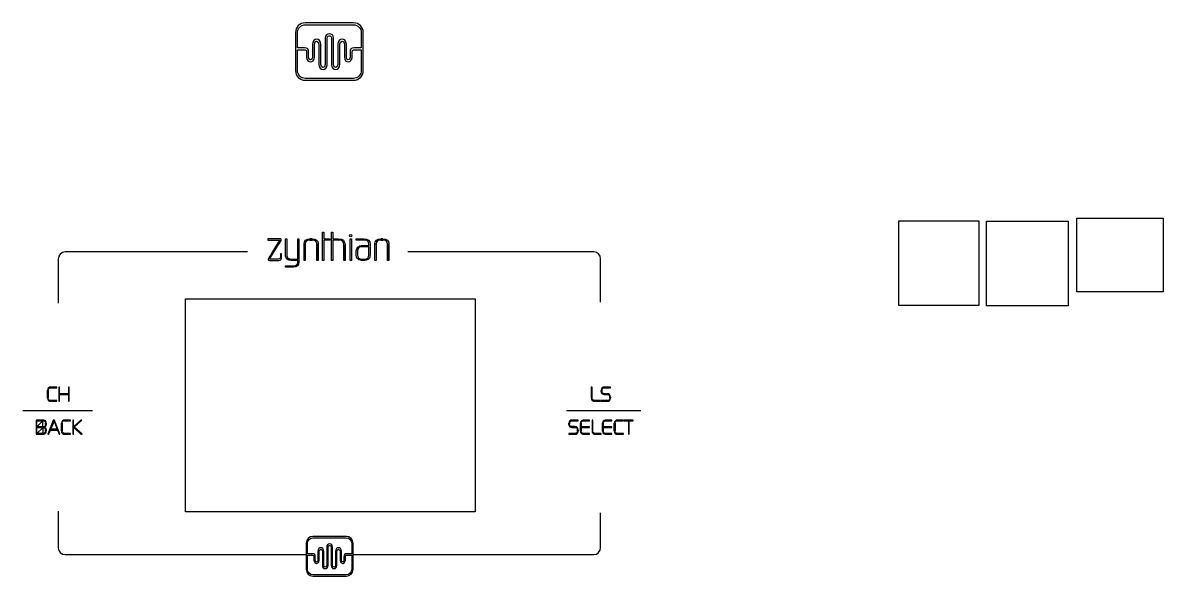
# Model space of a CAD drawing. Extents: x 52 to 1150, y 29 to 378.
# Drawn here: x 508 to 1150, y 29 to 340 of the extents above; entities that cross this region are included whole.
import ezdxf

# ---------------------------------------------------------------- set-up
doc = ezdxf.new("R2010")
doc.units = 0
doc.layers.add('Gravar', color=7, linetype='CONTINUOUS')
doc.layers.add('Tallar', color=7, linetype='CONTINUOUS')

msp = doc.modelspace()

# ---------------------------------------------------------------- linework, layer by layer
at = {"layer": 'Gravar', "color": 7}
for points in [[(661.901624, 334.584176), (661.901624, 313.114383)], [(667.030424, 325.89541), (663.001944, 325.89541), (663.001944, 334.468352)], [(694.612264, 340.000013), (667.317144, 340.000013)], [(667.431544, 338.899604), (694.497864, 338.899604)], [(698.927464, 334.468352), (698.927464, 325.89541), (694.898984, 325.89541)], [(700.027784, 313.114383), (700.027784, 334.584176)], [(671.399304, 327.957771), (671.399304, 320.57563)], [(672.512344, 320.63071), (672.512344, 327.929499)], [(675.063304, 327.929499), (675.063304, 316.559647)], [(678.590424, 331.349407), (678.590424, 316.586535)], [(679.730184, 316.559647), (679.730184, 331.458127)], [(682.199224, 331.458127), (682.199224, 316.559647)], [(683.339224, 316.586535), (683.339224, 331.349407)], [(686.866104, 316.559647), (686.866104, 327.929499)], [(689.417144, 327.929499), (689.417144, 320.63071)], [(690.530184, 320.57563), (690.530184, 327.957771)], [(663.001944, 313.228807), (663.001944, 324.755449), (667.383544, 324.755449)], [(668.143464, 323.724264), (668.143464, 320.60247)], [(669.283384, 320.57563), (669.283384, 323.316032)], [(692.646104, 323.316032), (692.646104, 320.57563)], [(693.785944, 320.60247), (693.785944, 323.724264)], [(694.545864, 324.755449), (698.927464, 324.755449), (698.927464, 313.228807)], [(694.497864, 308.798951), (667.431544, 308.798951)], [(667.317144, 307.698551), (694.612264, 307.698551)], [(653.251424, 218.624807), (646.430944, 218.624807), (646.430944, 217.933607), (653.104944, 217.933607)], [(656.303024, 209.599687), (656.303024, 218.647607), (656.957104, 218.647607), (656.957104, 209.599687)], [(659.522864, 207.174407), (663.179104, 207.174407), (663.179104, 218.647607), (663.878144, 218.647607), (663.878144, 217.132327), (663.878144, 205.704087)], [(700.761984, 217.925367), (696.140144, 217.925367), (696.140144, 218.647847), (700.387984, 218.647847)], [(696.140144, 209.437847), (696.140144, 211.812407)], [(696.793264, 211.835127), (696.793264, 209.483127)], [(703.164624, 214.145527), (699.079744, 214.145527)], [(699.126624, 214.799047), (703.164624, 214.799047), (703.164624, 215.544967)], [(703.164624, 209.437447), (703.164624, 214.145447), (703.164624, 214.145527)], [(703.864624, 215.428807), (703.864624, 209.599927)], [(647.245344, 206.494407), (652.211824, 206.494407)], [(652.094464, 207.184887), (647.276464, 207.184887)], [(654.132144, 208.129047), (654.132144, 208.449287), (654.132144, 210.184247), (653.391184, 210.184247), (653.391184, 208.533287), (653.391184, 208.247207), (653.374384, 207.993287)], [(663.179104, 205.611287), (663.179104, 206.496887), (659.522864, 206.496887)], [(699.150064, 207.174247), (700.970864, 207.174247)], [(700.948384, 206.496727), (699.196944, 206.496727)], [(660.822304, 202.718327), (656.303024, 202.718327), (656.303024, 203.441847), (660.845744, 203.441847)], [(690.543584, 51.339607), (671.677504, 51.339607)], [(667.934384, 47.596247), (667.934384, 32.756647)], [(671.479344, 41.590727), (668.694864, 41.590727), (668.694864, 47.516247)], [(671.756544, 50.579047), (690.464464, 50.579047)], [(679.469664, 45.360567), (679.469664, 35.156647)], [(680.257264, 35.137687), (680.257264, 45.435287)], [(681.963824, 45.435287), (681.963824, 35.137687)], [(682.751984, 35.156647), (682.751984, 45.360567)], [(693.526144, 47.516247), (693.526144, 41.590727), (690.741744, 41.590727)], [(694.286704, 32.756647), (694.286704, 47.596247)], [(668.694864, 32.835767), (668.694864, 40.802807), (671.723344, 40.802807)], [(672.248624, 40.090087), (672.248624, 37.932327)], [(673.036544, 37.913767), (673.036544, 39.807847)], [(674.499024, 43.016167), (674.499024, 37.913767)], [(675.268304, 37.951527), (675.268304, 42.996327)], [(677.031504, 42.996327), (677.031504, 35.137687)], [(685.189504, 35.137687), (685.189504, 42.996327)], [(686.952704, 42.996327), (686.952704, 37.951527)], [(687.722064, 37.913767), (687.722064, 43.016167)], [(689.184544, 39.807847), (689.184544, 37.913767)], [(689.972384, 37.932327), (689.972384, 40.090087)], [(690.497664, 40.802807), (693.526144, 40.802807), (693.526144, 32.835767)], [(671.677504, 29.013287), (690.543584, 29.013287)], [(690.464464, 29.773847), (671.756544, 29.773847)]]:
    msp.add_lwpolyline(points, dxfattribs=at)
for points in [[(670.069344, 218.648007), (671.282944, 218.648007)], [(677.947664, 217.925207), (677.947664, 206.496967), (677.197904, 206.496967), (677.197904, 211.578887), (677.197904, 222.334407), (677.947664, 222.334407), (677.947664, 218.647687), (681.189984, 218.647687), (681.189984, 217.925207), (677.947664, 217.925207), (677.947664, 217.925207)], [(686.342144, 217.925527), (682.997344, 217.925527), (682.997344, 206.497207), (682.247584, 206.497207), (682.247584, 211.579207), (682.247584, 222.334727), (682.997344, 222.334727), (682.997344, 218.648007), (685.969184, 218.648007)], [(692.602784, 206.497207), (692.602784, 207.174807), (692.602784, 218.648007), (693.330144, 218.648007), (693.330144, 217.925527), (693.330144, 206.497207), (692.602784, 206.497207), (692.602784, 206.497207)], [(709.901504, 218.648007), (711.114064, 218.648007)], [(667.433344, 215.755047), (667.433344, 206.497207), (666.780224, 206.497207), (666.780224, 215.731607)], [(671.282944, 217.925527), (670.069344, 217.925527)], [(673.895504, 206.497207), (673.895504, 215.755047)], [(674.595504, 215.731607), (674.595504, 206.497207), (673.895504, 206.497207), (673.895504, 206.497207)], [(689.770944, 215.242487), (689.770944, 206.497287), (689.048464, 206.497287), (689.048464, 206.497207)], [(689.048464, 206.497207), (689.048464, 215.218087)], [(707.265424, 215.755047), (707.265424, 206.497207), (706.612304, 206.497207), (706.612304, 215.731607)], [(711.114064, 217.925527), (709.901504, 217.925527)], [(713.726624, 206.497207), (713.726624, 215.755047)], [(714.426624, 215.731607), (714.426624, 206.497207), (713.726624, 206.497207), (713.726624, 206.497207)], [(524.250529, 134.867229), (527.582571, 134.867229), (527.582571, 135.265768), (524.239465, 135.265768)], [(529.176615, 127.295001), (529.176615, 131.036833), (534.135924, 131.036833), (534.135924, 127.295001), (534.534441, 127.295001), (534.534441, 135.265768), (534.135924, 135.265768), (534.135924, 131.435372), (529.176615, 131.435372), (529.176615, 135.265768), (528.778098, 135.265768), (528.778098, 127.295001), (529.176615, 127.295001), (529.176615, 127.295001)], [(828.749914, 129.154845), (828.749914, 135.265768), (828.351366, 135.265768), (828.351366, 129.154845)], [(835.890034, 134.867261), (839.155623, 134.867261), (839.155623, 135.2658), (835.901074, 135.2658)], [(522.40186, 133.54984), (522.40186, 129.121636)], [(522.800377, 129.143772), (522.800377, 133.571976)], [(833.941769, 133.450237), (833.941769, 132.786002)], [(833.975368, 132.431752), (833.974968, 132.43172)], [(834.340238, 132.852428), (834.340238, 133.461309)], [(837.207358, 131.557176), (835.978592, 131.557176)], [(835.989632, 131.1365), (837.207358, 131.1365)], [(838.734995, 129.77483), (838.734995, 128.988824)], [(839.133544, 129.022033), (839.133544, 129.819111)], [(522.944285, 127.715676), (522.944285, 127.715676)], [(524.383373, 127.295001), (527.560428, 127.295001), (527.560428, 127.69354), (524.383373, 127.69354)], [(829.491574, 127.394635), (829.491574, 127.394635)], [(830.598583, 127.295001), (833.54314, 127.295001), (833.54314, 127.69354), (830.587543, 127.69354)], [(837.196318, 127.693572), (833.952809, 127.693572), (833.952809, 127.295033), (837.196318, 127.295033)], [(519.822541, 116.766898), (515.981288, 116.766898), (515.981288, 108.796123), (519.933241, 108.796123), (519.933241, 108.796139)], [(516.401964, 112.93651), (516.401964, 116.368375), (519.844708, 116.368375)], [(525.612098, 116.578716), (522.490394, 108.796147), (522.977468, 108.796147), (522.977476, 108.796139)], [(522.977476, 108.796139), (523.885203, 111.143092), (528.025343, 111.143092), (528.933077, 108.796139), (529.420152, 108.796139), (526.298439, 116.578708)], [(524.062326, 111.552696), (525.955273, 116.456937), (527.848228, 111.552696), (524.062326, 111.552696), (524.062326, 111.552696)], [(532.065838, 116.368375), (535.39788, 116.368375), (535.39788, 116.766914), (532.054774, 116.766914)], [(536.991972, 108.796139), (536.991972, 116.766914), (536.593455, 116.766914), (536.593455, 108.796139), (536.991972, 108.796139), (536.991972, 108.796139)], [(537.191262, 112.549044), (537.412656, 112.349774), (541.220701, 108.796139), (541.818477, 108.796139), (537.479078, 112.836876), (541.696704, 116.766914), (541.087865, 116.766914), (537.423728, 113.323977), (537.202334, 113.113643), (537.202302, 113.113643)], [(817.635746, 116.368407), (820.901334, 116.368407), (820.901334, 116.766946), (817.646785, 116.766946)], [(824.012127, 116.368407), (827.333074, 116.368407), (827.333074, 116.766946), (824.045326, 116.766946)], [(829.170623, 110.655991), (829.170623, 116.766914), (828.772074, 116.766914), (828.772074, 110.655991)], [(836.521137, 116.368407), (839.842084, 116.368407), (839.842084, 116.766946), (836.554336, 116.766946)], [(843.129752, 116.368375), (846.461818, 116.368375), (846.461818, 116.766914), (843.118712, 116.766914)], [(849.207102, 116.368375), (849.207102, 108.796139), (849.60557, 108.796139), (849.60557, 116.368375), (851.963504, 116.368375), (851.963504, 116.766914), (846.860287, 116.766914), (846.860287, 116.368375), (849.207102, 116.368375), (849.207102, 116.368375)], [(516.379805, 109.194678), (516.379805, 112.537971), (519.900026, 112.537971)], [(519.833612, 109.194678), (516.379805, 109.194678), (516.379805, 109.194678)], [(519.877963, 112.93651), (516.402012, 112.93651), (516.401964, 112.93651)], [(521.294803, 111.220582), (521.294803, 110.655991)], [(521.294859, 114.973488), (521.317019, 114.287116)], [(521.693352, 114.298173), (521.693352, 114.973472)], [(521.693352, 110.689184), (521.693352, 111.242711)], [(530.21717, 115.050978), (530.21717, 110.622774)], [(530.615686, 110.644918), (530.615686, 115.073122)], [(530.759594, 109.216822), (530.759594, 109.216822)], [(532.198682, 108.796139), (535.375737, 108.796139), (535.375737, 109.194678), (532.198682, 109.194678)], [(815.6874, 114.951375), (815.6874, 114.287148)], [(818.941949, 109.19471), (815.69844, 109.19471), (815.69844, 108.796171), (818.941949, 108.796171)], [(815.720999, 113.93289), (815.720599, 113.932858)], [(816.085949, 114.353574), (816.085949, 114.962447)], [(818.952989, 113.058322), (817.724303, 113.058322)], [(817.735343, 112.637638), (818.952989, 112.637638)], [(820.480706, 111.275968), (820.480706, 110.489962)], [(820.879175, 110.523171), (820.879175, 111.320249)], [(822.174498, 114.951391), (822.174498, 110.545332)], [(822.572967, 110.600653), (822.572967, 112.537987), (827.310835, 112.537987), (827.322034, 112.936526), (822.561928, 112.936526), (822.561928, 114.951359)], [(823.967728, 108.796155), (827.310835, 108.796155), (827.310835, 109.194694), (824.012047, 109.194694)], [(831.019291, 108.796139), (833.963848, 108.796139), (833.963848, 109.194678), (831.008171, 109.194678)], [(834.683508, 114.951391), (834.683508, 110.545332)], [(835.081977, 110.600653), (835.081977, 112.537987), (839.819844, 112.537987), (839.831044, 112.936526), (835.070937, 112.936526), (835.070937, 114.951359)], [(836.476738, 108.796155), (839.819844, 108.796155), (839.819844, 109.194694), (836.521057, 109.194694)], [(841.281083, 115.050978), (841.281083, 110.622774)], [(841.679632, 110.644918), (841.679632, 115.073122)], [(841.823548, 109.216822), (841.823548, 109.216822)], [(843.262628, 108.796139), (846.439659, 108.796139), (846.439659, 109.194678), (843.262628, 109.194678)], [(823.613578, 108.829403), (823.613498, 108.829355)], [(829.912282, 108.895773), (829.912282, 108.895773)], [(836.122588, 108.829403), (836.122508, 108.829355)]]:
    msp.add_lwpolyline(points, close=True, dxfattribs=at)
at = {"layer": 'Gravar', "color": 6}
for points in [[(528.462152, 207.219047), (528.462152, 182.510407)], [(634.998144, 211.216247), (532.344904, 211.216247)], [(829.70304, 211.216247), (725.159664, 211.216247)], [(833.58576, 182.999607), (833.58576, 207.333287)], [(508.49748, 122.191447), (547.674504, 122.191447)], [(814.43312, 122.191447), (856.29304, 122.191447)], [(528.46264, 65.511047), (528.46264, 44.930407)], [(833.58624, 45.045367), (833.58624, 64.697447)], [(532.345392, 41.162647), (667.934144, 41.162647)], [(694.286544, 41.162407), (829.70344, 41.162407)]]:
    msp.add_lwpolyline(points, dxfattribs=at)
at = {"layer": 'Gravar', "color": 7}
for points in [[(667.317144, 340.000013), (664.326904, 340.000013), (661.901624, 337.576019), (661.901624, 334.584176)], [(663.001944, 334.468352), (663.001944, 336.914931), (664.985144, 338.899604), (667.431544, 338.899604)], [(680.964824, 333.866624), (679.662504, 333.873824), (678.590424, 332.963983), (678.590424, 331.349407)], [(683.339224, 331.349407), (683.339224, 332.963983), (682.267144, 333.873688), (680.964824, 333.866624)], [(694.497864, 338.899604), (696.945704, 338.899604), (698.927464, 336.914931), (698.927464, 334.468352)], [(700.027784, 334.584176), (700.027784, 337.576019), (697.602584, 340.000013), (694.612264, 340.000013)], [(676.230024, 327.957771), (676.230024, 331.675679), (671.399304, 331.809871), (671.399304, 327.957771)], [(672.512344, 327.929499), (672.512344, 330.318166), (675.063304, 330.100638), (675.063304, 327.929499)], [(676.176424, 316.613335), (676.176424, 318.242039), (676.230024, 325.43349), (676.230024, 327.957771)], [(679.730184, 331.458127), (679.730184, 332.678591), (680.964744, 332.733687), (680.964744, 332.733687)], [(680.964744, 332.733687), (680.964744, 332.733687), (682.199224, 332.678567), (682.199224, 331.458127)], [(690.530184, 327.957771), (690.530184, 331.809871), (685.699384, 331.675679), (685.699384, 327.957771)], [(685.699384, 327.957771), (685.699384, 325.43349), (685.754584, 318.242039), (685.754584, 316.613335)], [(686.866104, 327.929499), (686.866104, 330.100638), (689.417144, 330.318166), (689.417144, 327.929499)], [(669.283384, 323.316032), (669.283384, 325.242794), (668.876584, 325.89541), (667.030424, 325.89541)], [(667.383544, 324.755449), (668.116664, 324.755449), (668.143464, 324.348633), (668.143464, 323.724264)], [(694.898984, 325.89541), (693.054264, 325.89541), (692.646104, 325.242794), (692.646104, 323.316032)], [(693.785944, 323.724264), (693.785944, 324.348633), (693.813144, 324.755449), (694.545864, 324.755449)], [(668.143464, 320.60247), (668.143464, 317.482071), (672.512344, 317.102103), (672.512344, 320.63071)], [(671.399304, 320.57563), (671.399304, 318.703959), (669.283384, 318.893239), (669.283384, 320.57563)], [(675.063304, 316.559647), (675.063304, 313.032447), (679.730184, 312.814911), (679.730184, 316.559647)], [(678.590424, 316.586535), (678.590424, 314.361743), (676.176424, 314.524183), (676.176424, 316.613335)], [(682.199224, 316.559647), (682.199224, 312.814911), (686.866104, 313.032447), (686.866104, 316.559647)], [(685.754584, 316.613335), (685.754584, 314.524143), (683.339224, 314.361703), (683.339224, 316.586535)], [(689.417144, 320.63071), (689.417144, 317.102087), (693.785944, 317.482055), (693.785944, 320.60247)], [(692.646104, 320.57563), (692.646104, 318.893239), (690.530184, 318.703959), (690.530184, 320.57563)], [(661.901624, 313.114383), (661.901624, 310.122551), (664.326904, 307.698551), (667.317144, 307.698551)], [(667.431544, 308.798951), (664.985144, 308.798951), (663.001944, 310.780815), (663.001944, 313.228807)], [(698.927464, 313.228807), (698.927464, 310.780815), (696.945704, 308.798951), (694.497864, 308.798951)], [(694.612264, 307.698551), (697.602584, 307.698551), (700.027784, 310.122551), (700.027784, 313.114383)], [(653.772704, 217.542087), (654.091024, 218.029287), (653.852784, 218.624807), (653.251424, 218.624807)], [(666.780224, 215.731607), (666.780224, 217.644327), (667.829744, 218.648007), (670.069344, 218.648007)], [(671.282944, 218.648007), (673.591904, 218.648007), (674.595504, 217.715607), (674.595504, 215.731607)], [(685.969184, 218.648007), (688.769264, 218.648007), (689.770944, 217.715607), (689.770944, 215.242487)], [(692.364944, 220.361767), (692.364944, 220.693767), (692.634384, 220.963207), (692.966304, 220.963207)], [(692.966304, 219.760327), (692.634384, 219.760327), (692.364944, 220.029847), (692.364944, 220.361767)], [(692.966304, 220.963207), (693.298304, 220.963207), (693.567744, 220.693767), (693.567744, 220.361767)], [(693.567744, 220.361767), (693.567744, 220.029847), (693.298304, 219.760327), (692.966304, 219.760327)], [(700.387984, 218.647847), (702.721344, 218.647847), (703.888064, 217.575767), (703.864624, 215.428807)], [(706.612304, 215.731607), (706.612304, 217.644327), (707.661824, 218.648007), (709.901504, 218.648007)], [(711.114064, 218.648007), (713.423024, 218.648007), (714.426624, 217.715607), (714.426624, 215.731607)], [(653.104944, 217.933607), (653.104944, 217.933607), (647.382864, 208.728487), (646.670144, 207.608647)], [(647.276464, 207.184887), (653.629184, 217.323367), (653.545264, 217.193527), (653.772704, 217.542087)], [(670.069344, 217.925527), (668.319824, 217.925527), (667.433344, 217.202007), (667.433344, 215.755047)], [(673.895504, 215.755047), (673.895504, 217.202007), (673.031504, 217.925527), (671.282944, 217.925527)], [(689.048464, 215.218087), (689.048464, 217.155127), (688.279104, 217.925527), (686.342144, 217.925527)], [(696.140144, 211.812407), (696.140144, 213.655767), (697.283424, 214.799047), (699.126624, 214.799047)], [(698.684384, 214.098327), (697.470864, 213.911847), (696.793264, 213.118087), (696.793264, 211.835127)], [(699.079744, 214.145527), (698.963584, 214.145527), (698.823984, 214.122327), (698.684384, 214.098327)], [(703.164624, 215.544967), (703.164624, 217.085687), (702.277184, 217.925367), (700.761984, 217.925367)], [(709.901504, 217.925527), (708.150944, 217.925527), (707.265424, 217.202007), (707.265424, 215.755047)], [(713.726624, 215.755047), (713.726624, 217.202007), (712.864544, 217.925527), (711.114064, 217.925527)], [(646.670144, 207.608647), (646.298144, 207.024727), (646.343104, 206.494567), (647.245184, 206.494567)], [(652.347344, 207.202487), (652.262384, 207.184887), (652.178464, 207.184887), (652.094464, 207.184887)], [(652.211824, 206.494407), (652.347504, 206.494407), (652.498784, 206.494407), (652.632544, 206.511207)], [(653.374384, 207.993287), (653.339984, 207.470967), (653.104944, 207.252247), (652.347344, 207.202487)], [(652.632544, 206.511207), (653.711424, 206.611767), (654.048224, 206.982807), (654.132144, 208.129047)], [(657.259744, 207.196887), (656.606624, 207.804167), (656.303024, 208.526727), (656.303024, 209.599687)], [(656.957104, 209.599687), (656.957104, 208.737607), (657.237344, 208.153767), (657.749904, 207.710487)], [(659.522864, 206.496887), (658.403024, 206.496887), (657.867024, 206.660887), (657.259744, 207.196887)], [(657.749904, 207.710487), (658.193104, 207.360967), (658.659824, 207.174407), (659.522864, 207.174407)], [(663.878144, 205.704087), (663.878144, 203.838247), (662.735824, 202.718327), (660.822304, 202.718327)], [(662.571824, 204.024727), (663.038544, 204.468007), (663.179104, 204.887847), (663.179104, 205.611287)], [(698.637504, 206.543927), (697.027584, 206.801687), (696.140144, 207.921607), (696.140144, 209.437847)], [(696.793264, 209.483127), (696.793264, 208.176727), (697.399584, 207.454247), (698.777104, 207.197447)], [(699.196944, 206.496727), (699.010464, 206.496727), (698.823984, 206.519927), (698.637504, 206.543927)], [(698.777104, 207.197447), (698.869904, 207.174247), (699.010464, 207.174247), (699.150064, 207.174247)], [(703.164624, 207.407687), (702.628624, 206.801367), (701.975504, 206.496727), (700.948384, 206.496727)], [(700.970864, 207.174247), (702.395264, 207.174247), (703.164624, 207.991447), (703.164624, 209.437447)], [(703.864624, 209.599927), (703.864624, 208.481047), (703.677184, 207.968487), (703.164624, 207.408007)], [(660.845744, 203.441847), (661.802544, 203.441847), (662.105184, 203.558007), (662.571824, 204.024727)], [(522.977492, 134.889373), (522.601119, 134.568324), (522.40186, 134.136576), (522.40186, 133.54984)], [(524.239465, 135.265768), (523.619546, 135.265768), (523.309595, 135.155061), (522.977492, 134.889373)], [(523.232101, 134.568324), (523.519917, 134.811875), (523.708104, 134.867229), (524.250529, 134.867229)], [(834.484154, 134.811907), (834.107764, 134.457649), (833.941769, 134.070182), (833.941769, 133.450237)], [(834.340238, 133.461309), (834.340238, 134.358014), (834.871583, 134.867261), (835.890034, 134.867261)], [(835.901074, 135.2658), (835.181574, 135.2658), (834.860543, 135.155093), (834.484154, 134.811907)], [(522.40186, 129.121636), (522.40186, 128.446337), (522.545768, 128.081007), (522.944285, 127.715676)], [(522.800377, 133.571976), (522.800377, 133.99266), (522.944285, 134.313701), (523.232101, 134.568324)], [(523.519917, 127.826383), (523.021771, 128.081007), (522.800377, 128.490618), (522.800377, 129.143772)], [(828.351366, 129.154845), (828.351366, 128.180641), (828.672397, 127.671395), (829.491574, 127.394635)], [(830.587543, 127.69354), (829.237021, 127.69354), (828.749914, 128.125288), (828.749914, 129.154845)], [(833.941769, 132.786002), (833.941769, 132.664231), (833.952969, 132.542451), (833.975368, 132.431752)], [(833.974968, 132.43172), (834.140963, 131.645714), (834.62807, 131.247175), (835.646521, 131.14754)], [(834.816224, 131.833944), (834.484154, 132.088567), (834.340238, 132.398535), (834.340238, 132.852428)], [(835.978592, 131.557176), (835.259012, 131.557176), (835.137256, 131.579336), (834.816224, 131.833944)], [(835.646521, 131.14754), (835.757158, 131.1365), (835.867875, 131.1365), (835.989632, 131.1365)], [(839.133544, 129.819111), (839.133544, 130.870805), (838.436123, 131.557176), (837.207358, 131.557176)], [(837.207358, 131.1365), (838.247888, 131.1365), (838.734995, 130.671535), (838.734995, 129.77483)], [(838.734995, 128.988824), (838.734995, 128.446369), (838.55788, 128.114247), (838.148291, 127.870697)], [(838.580039, 127.704644), (838.967468, 128.036757), (839.133544, 128.413152), (839.133544, 129.022033)], [(522.944285, 127.715676), (523.342802, 127.361426), (523.575267, 127.295001), (524.383373, 127.295001)], [(524.383373, 127.69354), (523.896298, 127.69354), (523.719175, 127.726741), (523.519917, 127.826383)], [(829.491574, 127.394635), (829.746206, 127.306073), (829.879083, 127.295001), (830.598583, 127.295001)], [(838.148291, 127.870697), (837.949017, 127.748925), (837.716543, 127.693572), (837.196318, 127.693572)], [(837.196318, 127.295033), (837.926857, 127.295033), (838.19253, 127.383595), (838.580039, 127.704644)], [(521.460887, 115.958747), (521.095577, 116.578692), (520.69706, 116.766898), (519.822541, 116.766898)], [(519.844708, 116.368375), (520.519969, 116.368375), (520.829928, 116.213386), (521.117744, 115.726285)], [(521.117744, 115.726285), (521.228437, 115.538087), (521.294859, 115.294528), (521.294859, 114.973488)], [(521.693352, 114.973472), (521.693352, 115.394147), (521.615834, 115.704124), (521.460887, 115.958747)], [(525.722799, 116.755849), (525.678561, 116.722648), (525.645282, 116.667287), (525.612098, 116.578716)], [(526.243081, 116.700488), (526.143452, 116.888685), (525.866707, 116.921894), (525.722799, 116.755849)], [(526.298439, 116.578708), (526.2874, 116.62303), (526.26524, 116.656231), (526.243081, 116.700488)], [(530.792801, 116.390511), (530.416428, 116.06947), (530.21717, 115.637714), (530.21717, 115.050978)], [(530.615686, 115.073122), (530.615686, 115.493798), (530.759594, 115.814847), (531.04741, 116.06947)], [(532.054774, 116.766914), (531.434855, 116.766914), (531.124896, 116.656207), (530.792801, 116.390511)], [(531.04741, 116.06947), (531.335226, 116.313021), (531.523413, 116.368375), (532.065838, 116.368375)], [(816.229865, 116.313053), (815.853475, 115.958795), (815.6874, 115.571328), (815.6874, 114.951375)], [(816.085949, 114.962447), (816.085949, 115.85916), (816.617294, 116.368407), (817.635746, 116.368407)], [(817.646785, 116.766946), (816.927205, 116.766946), (816.606174, 116.656239), (816.229865, 116.313053)], [(823.691096, 116.733745), (822.716963, 116.578756), (822.174498, 115.925602), (822.174498, 114.951391)], [(822.561928, 114.951359), (822.561928, 115.737365), (822.949357, 116.213402), (823.735335, 116.346246)], [(824.045326, 116.766946), (823.923569, 116.766946), (823.801813, 116.755905), (823.691096, 116.733745)], [(823.735335, 116.346246), (823.823892, 116.357286), (823.923569, 116.368407), (824.012127, 116.368407)], [(836.200106, 116.733745), (835.225973, 116.578756), (834.683508, 115.925602), (834.683508, 114.951391)], [(835.070937, 114.951359), (835.070937, 115.737365), (835.458447, 116.213402), (836.244345, 116.346246)], [(836.554336, 116.766946), (836.432579, 116.766946), (836.310823, 116.755905), (836.200106, 116.733745)], [(836.244345, 116.346246), (836.332982, 116.357286), (836.432579, 116.368407), (836.521137, 116.368407)], [(841.856747, 116.390511), (841.480358, 116.06947), (841.281083, 115.637714), (841.281083, 115.050978)], [(841.679632, 115.073122), (841.679632, 115.493798), (841.823548, 115.814847), (842.11138, 116.06947)], [(843.118712, 116.766914), (842.498809, 116.766914), (842.188818, 116.656207), (841.856747, 116.390511)], [(842.11138, 116.06947), (842.399212, 116.313021), (842.587367, 116.368375), (843.129752, 116.368375)], [(521.283764, 110.423504), (521.184134, 109.593217), (520.719203, 109.194678), (519.833612, 109.194678)], [(521.305979, 114.087847), (521.195278, 113.290768), (520.763554, 112.93651), (519.877963, 112.93651)], [(519.900026, 112.537971), (520.785618, 112.537971), (521.195206, 112.194786), (521.283764, 111.40878)], [(520.28748, 108.829339), (521.21735, 108.984328), (521.693352, 109.582129), (521.693352, 110.689184)], [(520.774554, 112.748297), (521.361257, 112.958639), (521.693352, 113.47895), (521.693352, 114.298173)], [(521.693352, 111.242711), (521.693352, 112.084071), (521.350186, 112.582245), (520.774554, 112.748297)], [(521.283764, 111.40878), (521.294803, 111.342378), (521.294803, 111.275936), (521.294803, 111.220582)], [(521.294803, 110.655991), (521.294803, 110.578468), (521.294803, 110.501002), (521.283764, 110.423504)], [(521.317019, 114.287116), (521.317019, 114.220714), (521.305979, 114.154273), (521.305979, 114.087847)], [(530.21717, 110.622774), (530.21717, 109.947475), (530.361077, 109.582145), (530.759594, 109.216822)], [(531.335226, 109.327529), (530.83708, 109.582145), (530.615686, 109.991756), (530.615686, 110.644918)], [(530.759594, 109.216822), (531.158111, 108.862564), (531.390577, 108.796139), (532.198682, 108.796139)], [(532.198682, 109.194678), (531.711608, 109.194678), (531.534485, 109.227879), (531.335226, 109.327529)], [(537.202302, 113.113643), (536.958765, 112.903302), (536.958765, 112.770458), (537.191262, 112.549044)], [(815.6874, 114.287148), (815.6874, 114.165369), (815.6986, 114.043597), (815.720999, 113.93289)], [(815.720599, 113.932858), (815.886675, 113.146852), (816.373701, 112.748313), (817.392152, 112.648678)], [(816.561936, 113.335082), (816.229865, 113.589705), (816.085949, 113.899681), (816.085949, 114.353574)], [(817.724303, 113.058322), (817.004723, 113.058322), (816.882967, 113.080483), (816.561936, 113.335082)], [(817.392152, 112.648678), (817.502869, 112.637638), (817.613586, 112.637638), (817.735343, 112.637638)], [(819.894002, 109.371843), (819.694728, 109.250063), (819.462254, 109.19471), (818.941949, 109.19471)], [(818.941949, 108.796171), (819.672569, 108.796171), (819.938241, 108.884741), (820.32567, 109.205782)], [(820.879175, 111.320249), (820.879175, 112.371951), (820.181754, 113.058322), (818.952989, 113.058322)], [(818.952989, 112.637638), (819.9936, 112.637638), (820.480706, 112.172681), (820.480706, 111.275968)], [(820.480706, 110.489962), (820.480706, 109.947507), (820.303591, 109.615393), (819.894002, 109.371843)], [(820.32567, 109.205782), (820.713099, 109.537895), (820.879175, 109.914298), (820.879175, 110.523171)], [(822.174498, 110.545332), (822.174498, 109.615409), (822.694804, 108.984392), (823.613578, 108.829403)], [(824.012047, 109.194694), (823.126472, 109.194694), (822.572967, 109.737149), (822.572967, 110.600653)], [(828.772074, 110.655991), (828.772074, 109.681779), (829.093105, 109.172541), (829.912282, 108.895773)], [(831.008171, 109.194678), (829.657649, 109.194678), (829.170623, 109.626434), (829.170623, 110.655991)], [(834.683508, 110.545332), (834.683508, 109.615409), (835.203814, 108.984392), (836.122588, 108.829403)], [(836.521057, 109.194694), (835.635482, 109.194694), (835.081977, 109.737149), (835.081977, 110.600653)], [(841.281083, 110.622774), (841.281083, 109.947475), (841.424999, 109.582145), (841.823548, 109.216822)], [(842.399212, 109.327529), (841.901066, 109.582145), (841.679632, 109.991756), (841.679632, 110.644918)], [(841.823548, 109.216822), (842.222017, 108.862564), (842.454491, 108.796139), (843.262628, 108.796139)], [(843.262628, 109.194678), (842.775522, 109.194678), (842.598407, 109.227879), (842.399212, 109.327529)], [(519.933241, 108.796139), (520.055006, 108.796139), (520.165707, 108.807179), (520.28748, 108.829339)], [(823.613498, 108.829355), (823.724215, 108.807195), (823.845972, 108.796155), (823.967728, 108.796155)], [(829.912282, 108.895773), (830.166915, 108.807211), (830.299711, 108.796139), (831.019291, 108.796139)], [(836.122508, 108.829355), (836.233225, 108.807195), (836.354981, 108.796155), (836.476738, 108.796155)], [(671.677504, 51.339607), (669.610704, 51.339607), (667.934384, 49.664167), (667.934384, 47.596247)], [(694.286704, 47.596247), (694.286704, 49.664247), (692.610384, 51.339607), (690.543584, 51.339607)], [(668.694864, 47.516247), (668.694864, 49.207287), (670.065584, 50.579047), (671.756544, 50.579047)], [(677.837984, 43.016167), (677.837984, 45.586007), (674.499024, 45.678727), (674.499024, 43.016167)], [(681.110864, 47.100407), (680.210704, 47.108407), (679.469664, 46.476567), (679.469664, 45.360567)], [(680.257264, 45.435287), (680.257264, 46.278807), (681.110544, 46.316887), (681.110544, 46.316887)], [(681.110544, 46.316887), (681.110544, 46.316887), (681.963824, 46.279287), (681.963824, 45.435287)], [(682.751984, 45.360567), (682.751984, 46.476567), (682.011024, 47.105287), (681.110864, 47.100407)], [(687.722064, 43.016167), (687.722064, 45.678727), (684.383104, 45.586007), (684.383104, 43.016167)], [(690.464464, 50.579047), (692.156384, 50.579047), (693.526144, 49.207287), (693.526144, 47.516247)], [(673.036544, 39.807847), (673.036544, 41.139607), (672.755344, 41.590727), (671.479344, 41.590727)], [(671.723344, 40.802807), (672.230064, 40.802807), (672.248624, 40.521607), (672.248624, 40.090087)], [(675.268304, 42.996327), (675.268304, 44.647367), (677.031504, 44.496967), (677.031504, 42.996327)], [(677.801184, 35.175047), (677.801184, 36.300807), (677.837984, 41.271447), (677.837984, 43.016167)], [(684.383104, 43.016167), (684.383104, 41.271447), (684.421504, 36.300807), (684.421504, 35.175047)], [(685.189504, 42.996327), (685.189504, 44.496967), (686.952704, 44.647367), (686.952704, 42.996327)], [(690.741744, 41.590727), (689.466704, 41.590727), (689.184544, 41.139607), (689.184544, 39.807847)], [(689.972384, 40.090087), (689.972384, 40.521607), (689.990784, 40.802807), (690.497664, 40.802807)], [(667.934384, 32.756647), (667.934384, 30.688727), (669.610704, 29.013287), (671.677504, 29.013287)], [(671.756544, 29.773847), (670.065584, 29.773847), (668.694864, 31.143687), (668.694864, 32.835767)], [(672.248624, 37.932327), (672.248624, 35.775527), (675.268304, 35.512887), (675.268304, 37.951527)], [(674.499024, 37.913767), (674.499024, 36.620087), (673.036544, 36.750887), (673.036544, 37.913767)], [(677.031504, 35.137687), (677.031504, 32.699687), (680.257264, 32.549367), (680.257264, 35.137687)], [(679.469664, 35.156647), (679.469664, 33.618887), (677.801184, 33.731207), (677.801184, 35.175047)], [(681.963824, 35.137687), (681.963824, 32.549367), (685.189504, 32.699687), (685.189504, 35.137687)], [(684.421504, 35.175047), (684.421504, 33.731047), (682.751984, 33.618727), (682.751984, 35.156647)], [(686.952704, 37.951527), (686.952704, 35.512567), (689.972384, 35.775207), (689.972384, 37.932327)], [(689.184544, 37.913767), (689.184544, 36.750887), (687.722064, 36.620087), (687.722064, 37.913767)], [(693.526144, 32.835767), (693.526144, 31.143687), (692.156384, 29.773847), (690.464464, 29.773847)], [(690.543584, 29.013287), (692.610384, 29.013287), (694.286704, 30.688727), (694.286704, 32.756647)]]:
    msp.add_open_spline(points, degree=3, dxfattribs=at)
at = {"layer": 'Gravar', "color": 6}
for points in [[(532.344904, 211.216247), (530.200944, 211.216247), (528.462152, 209.478327), (528.462152, 207.219047)], [(833.58576, 207.333287), (833.58576, 209.478327), (831.84792, 211.216247), (829.70304, 211.216247)], [(528.46264, 44.930407), (528.46264, 42.900567), (530.200456, 41.162647), (532.345392, 41.162647)], [(829.70344, 41.162407), (831.84744, 41.162407), (833.58624, 42.900327), (833.58624, 45.045367)]]:
    msp.add_open_spline(points, degree=3, dxfattribs=at)
at = {"layer": 'Tallar', "color": 1}
for points in [[(1001.348384, 228.661911), (1046.365514, 228.661911), (1046.365514, 181.084327), (1001.348384, 181.084327), (1001.348384, 228.661911)], [(1050.650544, 228.469431), (1096.690787, 228.469431), (1096.690787, 180.891847), (1050.650544, 180.891847), (1050.650544, 228.469431)], [(1101.487504, 230.196711), (1150.085538, 230.196711), (1150.085538, 188.758171), (1101.487504, 188.758171), (1101.487504, 230.196711)]]:
    msp.add_lwpolyline(points, close=True, dxfattribs=at)
at = {"layer": 'Tallar', "color": 7}
msp.add_lwpolyline([(600.004056, 184.828351), (763.023176, 184.828351), (763.023176, 65.163103), (600.004056, 65.163103), (600.004056, 184.828351)], close=True, dxfattribs=at)

doc.saveas('drawing.dxf')
